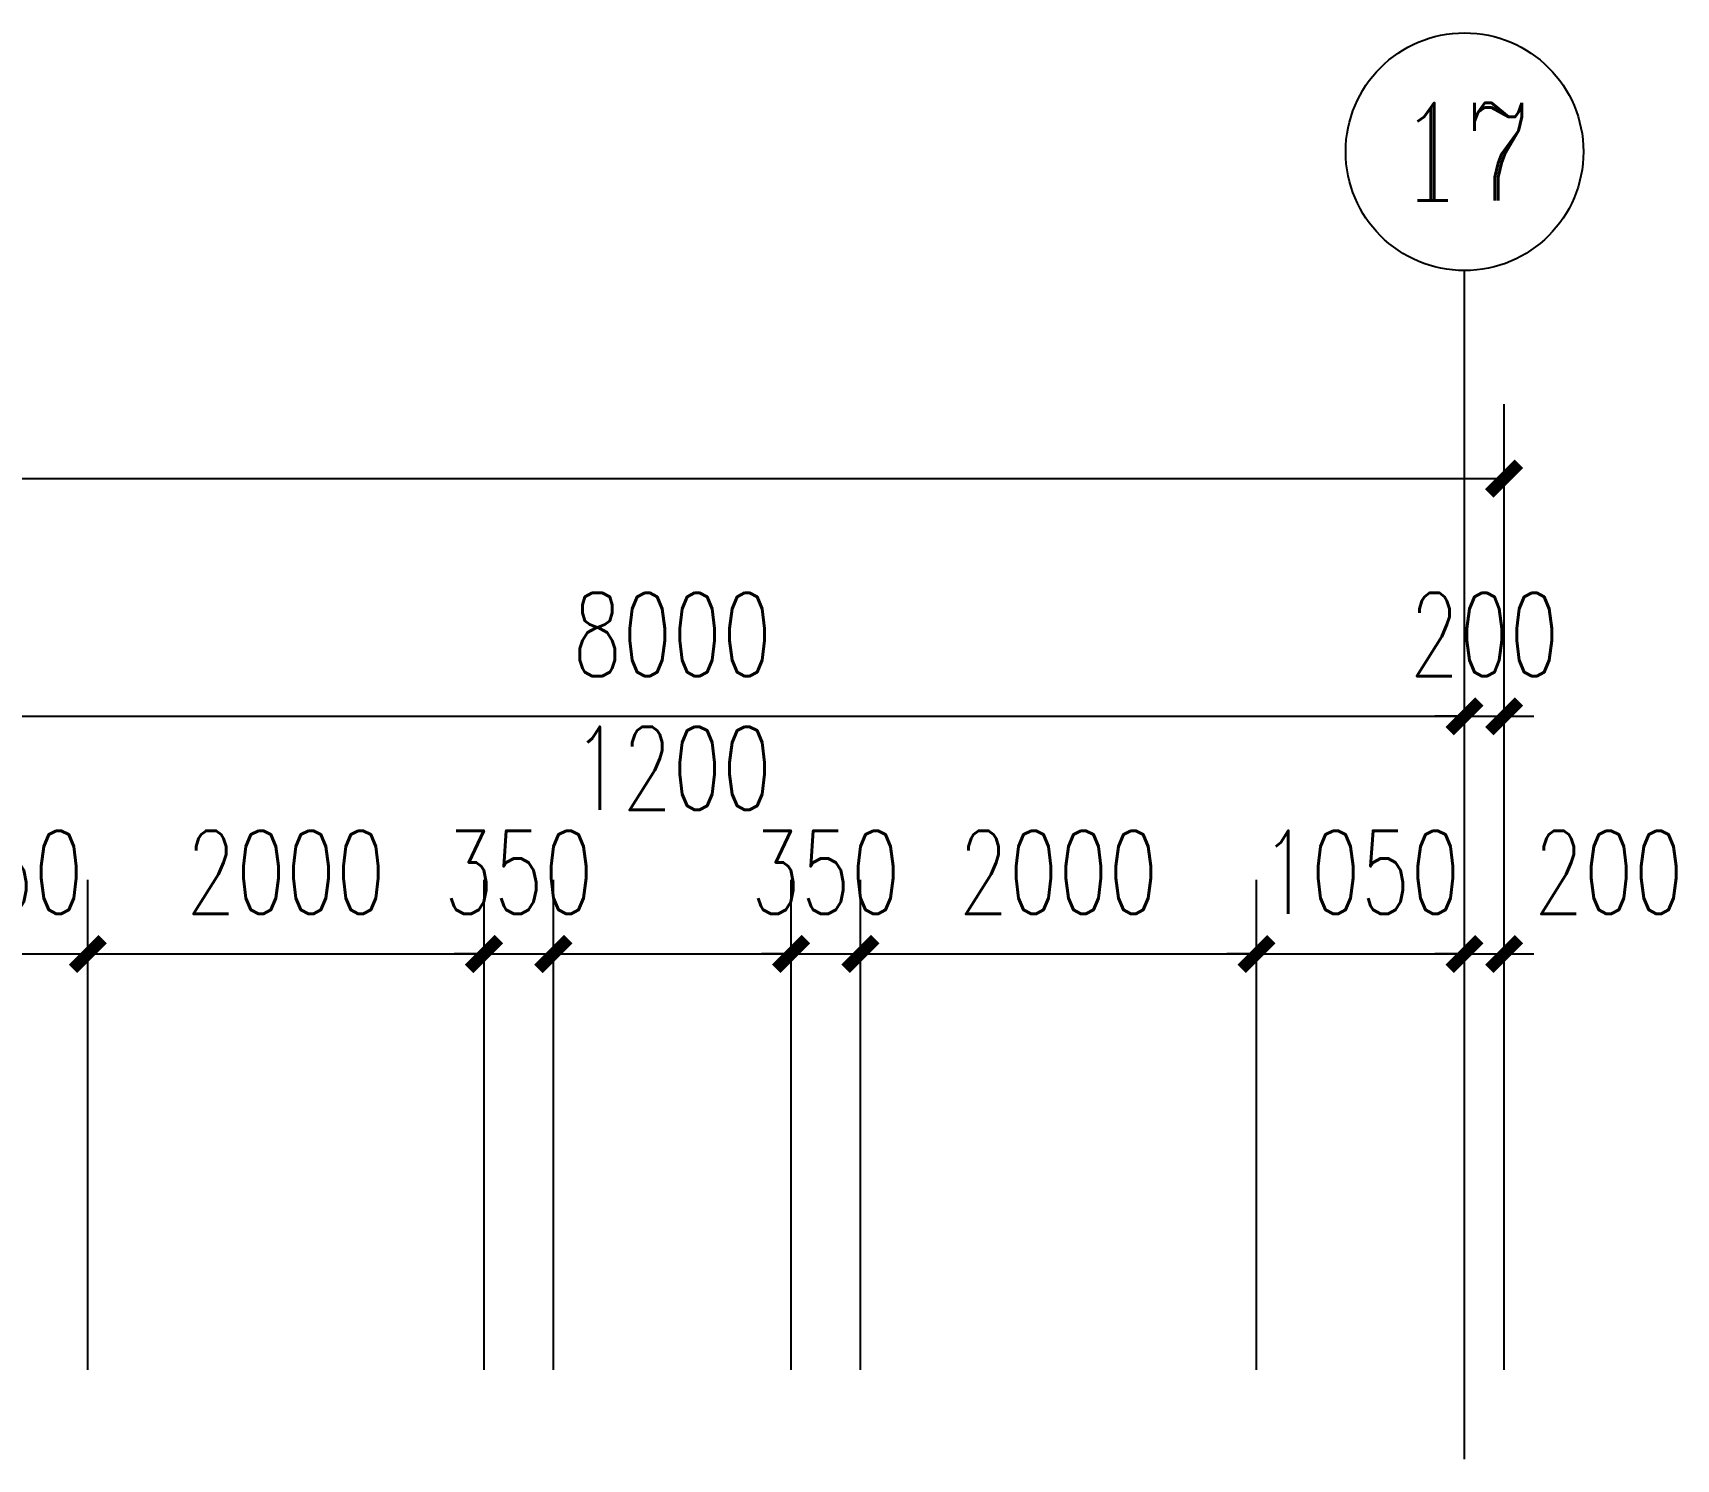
# Model space of a CAD drawing. Extents: x 0 to 2972856, y -1269770 to 0.
# Drawn here: x 2774628 to 2782924, y -1010756 to -1003556 of the extents above; entities that cross this region are included whole.
import ezdxf
from ezdxf.enums import TextEntityAlignment as Align

# ---------------------------------------------------------------- set-up
doc = ezdxf.new("R2010")
doc.units = 0
doc.header["$LTSCALE"] = 1000
doc.header["$PDSIZE"] = 50
doc.layers.add('1-建筑底图', color=8, linetype='Continuous')
doc.layers.add('AXIS_TEXT', color=7, linetype='Continuous')
doc.styles.add('_TCH_AXIS', font='COMPLEX', dxfattribs={"bigfont": 'GBCBIG'})
doc.styles.add('A_DIM_T3', font='SIMPLEX', dxfattribs={"width": 0.7, "bigfont": 'HZ'})
doc.styles.add('COMPLEX', font='COMPLEX')
doc.dimstyles.new('_TCH_ARCH&&150', dxfattribs={"dimtxt": 420, "dimasz": 150, "dimexe": 375, "dimexo": 450, "dimgap": 202.5, "dimtad": 1, "dimdec": 0, "dimzin": 0, "dimdsep": 46, "dimtxsty": 'A_DIM_T3', "dimblk": 'ARCHTICK', "dimcen": 0.09, "dimclrt": 7, "dimazin": 2, "dimtfac": 1, "dimtdec": 0, "dimtix": 1, "dimtmove": 2, "dimatfit": 3, "dimfxl": 150, "dimtolj": 1, "dimtzin": 0, "dimarcsym": 0})

# ---------------------------------------------------------------- blocks, each defined once
blk = doc.blocks.new('_ArchTick')
at = {"color": 0, "linetype": 'ByBlock', "const_width": 0.4}
blk.add_lwpolyline([(-0.5, -0.5), (0.5, 0.5)], dxfattribs=at)
blk = doc.blocks.new('*D221')
at = {"layer": '1-建筑底图', "color": 0, "lineweight": -2, "transparency": 16777216}
for p, q in [((-600, 79650), (-600, 84525)), ((106600, 79650), (106600, 84525)), ((-600, 84150), (106600, 84150))]:
    blk.add_line(p, q, dxfattribs=at)
at = {"layer": 'Defpoints', "color": 0, "transparency": 16777216}
for p in [(106600, 84150), (-600, 79200), (106600, 79200)]:
    blk.add_point(p, dxfattribs=at)
at = {"layer": '1-建筑底图', "color": 0, "lineweight": -2, "transparency": 16777216, "xscale": 150, "yscale": 150, "zscale": 150, "rotation": 180}
blk.add_blockref('_ArchTick', (-600, 84150), dxfattribs=at)
at = {"layer": '1-建筑底图', "color": 0, "lineweight": -2, "transparency": 16777216, "xscale": 150, "yscale": 150, "zscale": 150}
blk.add_blockref('_ArchTick', (106600, 84150), dxfattribs=at)
at = {"layer": '1-建筑底图', "color": 7, "transparency": 16777216, "insert": (53000, 84562.5), "char_height": 420, "attachment_point": 5, "style": 'A_DIM_T3'}
blk.add_mtext('\\A1;107200', dxfattribs=at)
blk = doc.blocks.new('*D238')
at = {"layer": '1-建筑底图', "color": 0, "lineweight": -2, "transparency": 16777216}
for p, q in [((98400, 79650), (98400, 83325)), ((106400, 79650), (106400, 83325)), ((98400, 82950), (106400, 82950))]:
    blk.add_line(p, q, dxfattribs=at)
at = {"layer": 'Defpoints', "color": 0, "transparency": 16777216}
for p in [(106400, 82950), (98400, 79200), (106400, 79200)]:
    blk.add_point(p, dxfattribs=at)
at = {"layer": '1-建筑底图', "color": 0, "lineweight": -2, "transparency": 16777216, "xscale": 150, "yscale": 150, "zscale": 150, "rotation": 180}
blk.add_blockref('_ArchTick', (98400, 82950), dxfattribs=at)
at = {"layer": '1-建筑底图', "color": 0, "lineweight": -2, "transparency": 16777216, "xscale": 150, "yscale": 150, "zscale": 150}
blk.add_blockref('_ArchTick', (106400, 82950), dxfattribs=at)
at = {"layer": '1-建筑底图', "color": 7, "transparency": 16777216, "insert": (102400, 83362.5), "char_height": 420, "attachment_point": 5, "style": 'A_DIM_T3'}
blk.add_mtext('\\A1;8000', dxfattribs=at)
blk = doc.blocks.new('*D239')
at = {"layer": '1-建筑底图', "color": 0, "lineweight": -2, "transparency": 16777216}
for p, q in [((106400, 79650), (106400, 83325)), ((106600, 79650), (106600, 83325)), ((106400, 82950), (106250, 82950)), ((106400, 82950), (106600, 82950)), ((106600, 82950), (106750, 82950))]:
    blk.add_line(p, q, dxfattribs=at)
at = {"layer": 'Defpoints', "color": 0, "transparency": 16777216}
for p in [(106600, 82950), (106400, 79200), (106600, 79200)]:
    blk.add_point(p, dxfattribs=at)
at = {"layer": '1-建筑底图', "color": 0, "lineweight": -2, "transparency": 16777216, "xscale": 150, "yscale": 150, "zscale": 150}
blk.add_blockref('_ArchTick', (106400, 82950), dxfattribs=at)
at = {"layer": '1-建筑底图', "color": 0, "lineweight": -2, "transparency": 16777216, "xscale": 150, "yscale": 150, "zscale": 150, "rotation": 180}
blk.add_blockref('_ArchTick', (106600, 82950), dxfattribs=at)
at = {"layer": '1-建筑底图', "color": 7, "transparency": 16777216, "insert": (106500, 83362.5), "char_height": 420, "attachment_point": 5, "style": 'A_DIM_T3'}
blk.add_mtext('\\A1;200', dxfattribs=at)
blk = doc.blocks.new('*D259')
at = {"layer": '1-建筑底图', "color": 0, "lineweight": -2, "transparency": 16777216}
for p, q in [((106400, 79650), (106400, 82125)), ((106600, 79650), (106600, 82125)), ((106400, 81750), (106250, 81750)), ((106400, 81750), (106600, 81750)), ((106600, 81750), (106750, 81750))]:
    blk.add_line(p, q, dxfattribs=at)
at = {"layer": 'Defpoints', "color": 0, "transparency": 16777216}
for p in [(106600, 81750), (106400, 79200), (106600, 79200)]:
    blk.add_point(p, dxfattribs=at)
at = {"layer": '1-建筑底图', "color": 0, "lineweight": -2, "transparency": 16777216, "xscale": 150, "yscale": 150, "zscale": 150}
blk.add_blockref('_ArchTick', (106400, 81750), dxfattribs=at)
at = {"layer": '1-建筑底图', "color": 0, "lineweight": -2, "transparency": 16777216, "xscale": 150, "yscale": 150, "zscale": 150, "rotation": 180}
blk.add_blockref('_ArchTick', (106600, 81750), dxfattribs=at)
at = {"layer": '1-建筑底图', "color": 7, "transparency": 16777216, "insert": (107128, 82162.5), "char_height": 420, "attachment_point": 5, "style": 'A_DIM_T3'}
blk.add_mtext('\\A1;200', dxfattribs=at)
blk = doc.blocks.new('*D260')
at = {"layer": '1-建筑底图', "color": 0, "lineweight": -2, "transparency": 16777216}
for p, q in [((105350, 79650), (105350, 82125)), ((106400, 79650), (106400, 82125)), ((105350, 81750), (105200, 81750)), ((105350, 81750), (106400, 81750)), ((106400, 81750), (106550, 81750))]:
    blk.add_line(p, q, dxfattribs=at)
at = {"layer": 'Defpoints', "color": 0, "transparency": 16777216}
for p in [(106400, 81750), (105350, 79200), (106400, 79200)]:
    blk.add_point(p, dxfattribs=at)
at = {"layer": '1-建筑底图', "color": 0, "lineweight": -2, "transparency": 16777216, "xscale": 150, "yscale": 150, "zscale": 150}
blk.add_blockref('_ArchTick', (105350, 81750), dxfattribs=at)
at = {"layer": '1-建筑底图', "color": 0, "lineweight": -2, "transparency": 16777216, "xscale": 150, "yscale": 150, "zscale": 150, "rotation": 180}
blk.add_blockref('_ArchTick', (106400, 81750), dxfattribs=at)
at = {"layer": '1-建筑底图', "color": 7, "transparency": 16777216, "insert": (105875, 82162.5), "char_height": 420, "attachment_point": 5, "style": 'A_DIM_T3'}
blk.add_mtext('\\A1;1050', dxfattribs=at)
blk = doc.blocks.new('*D261')
at = {"layer": '1-建筑底图', "color": 0, "lineweight": -2, "transparency": 16777216}
for p, q in [((103350, 79650), (103350, 82125)), ((105350, 79650), (105350, 82125)), ((103350, 81750), (105350, 81750))]:
    blk.add_line(p, q, dxfattribs=at)
at = {"layer": 'Defpoints', "color": 0, "transparency": 16777216}
for p in [(105350, 81750), (103350, 79200), (105350, 79200)]:
    blk.add_point(p, dxfattribs=at)
at = {"layer": '1-建筑底图', "color": 0, "lineweight": -2, "transparency": 16777216, "xscale": 150, "yscale": 150, "zscale": 150, "rotation": 180}
blk.add_blockref('_ArchTick', (103350, 81750), dxfattribs=at)
at = {"layer": '1-建筑底图', "color": 0, "lineweight": -2, "transparency": 16777216, "xscale": 150, "yscale": 150, "zscale": 150}
blk.add_blockref('_ArchTick', (105350, 81750), dxfattribs=at)
at = {"layer": '1-建筑底图', "color": 7, "transparency": 16777216, "insert": (104350, 82162.5), "char_height": 420, "attachment_point": 5, "style": 'A_DIM_T3'}
blk.add_mtext('\\A1;2000', dxfattribs=at)
blk = doc.blocks.new('*D262')
at = {"layer": '1-建筑底图', "color": 0, "lineweight": -2, "transparency": 16777216}
for p, q in [((103000, 79650), (103000, 82125)), ((103350, 79650), (103350, 82125)), ((103000, 81750), (102850, 81750)), ((103000, 81750), (103350, 81750)), ((103350, 81750), (103500, 81750))]:
    blk.add_line(p, q, dxfattribs=at)
at = {"layer": 'Defpoints', "color": 0, "transparency": 16777216}
for p in [(103350, 81750), (103000, 79200), (103350, 79200)]:
    blk.add_point(p, dxfattribs=at)
at = {"layer": '1-建筑底图', "color": 0, "lineweight": -2, "transparency": 16777216, "xscale": 150, "yscale": 150, "zscale": 150}
blk.add_blockref('_ArchTick', (103000, 81750), dxfattribs=at)
at = {"layer": '1-建筑底图', "color": 0, "lineweight": -2, "transparency": 16777216, "xscale": 150, "yscale": 150, "zscale": 150, "rotation": 180}
blk.add_blockref('_ArchTick', (103350, 81750), dxfattribs=at)
at = {"layer": '1-建筑底图', "color": 7, "transparency": 16777216, "insert": (103175, 82162.5), "char_height": 420, "attachment_point": 5, "style": 'A_DIM_T3'}
blk.add_mtext('\\A1;350', dxfattribs=at)
blk = doc.blocks.new('*D263')
at = {"layer": '1-建筑底图', "color": 0, "lineweight": -2, "transparency": 16777216}
for p, q in [((101800, 79650), (101800, 82125)), ((103000, 79650), (103000, 82125)), ((101800, 81750), (103000, 81750))]:
    blk.add_line(p, q, dxfattribs=at)
at = {"layer": 'Defpoints', "color": 0, "transparency": 16777216}
for p in [(103000, 81750), (101800, 79200), (103000, 79200)]:
    blk.add_point(p, dxfattribs=at)
at = {"layer": '1-建筑底图', "color": 0, "lineweight": -2, "transparency": 16777216, "xscale": 150, "yscale": 150, "zscale": 150, "rotation": 180}
blk.add_blockref('_ArchTick', (101800, 81750), dxfattribs=at)
at = {"layer": '1-建筑底图', "color": 0, "lineweight": -2, "transparency": 16777216, "xscale": 150, "yscale": 150, "zscale": 150}
blk.add_blockref('_ArchTick', (103000, 81750), dxfattribs=at)
at = {"layer": '1-建筑底图', "color": 7, "transparency": 16777216, "insert": (102400, 82687.5), "char_height": 420, "attachment_point": 5, "style": 'A_DIM_T3'}
blk.add_mtext('\\A1;1200', dxfattribs=at)
blk = doc.blocks.new('*D264')
at = {"layer": '1-建筑底图', "color": 0, "lineweight": -2, "transparency": 16777216}
for p, q in [((101450, 79650), (101450, 82125)), ((101800, 79650), (101800, 82125)), ((101450, 81750), (101300, 81750)), ((101450, 81750), (101800, 81750)), ((101800, 81750), (101950, 81750))]:
    blk.add_line(p, q, dxfattribs=at)
at = {"layer": 'Defpoints', "color": 0, "transparency": 16777216}
for p in [(101800, 81750), (101450, 79200), (101800, 79200)]:
    blk.add_point(p, dxfattribs=at)
at = {"layer": '1-建筑底图', "color": 0, "lineweight": -2, "transparency": 16777216, "xscale": 150, "yscale": 150, "zscale": 150}
blk.add_blockref('_ArchTick', (101450, 81750), dxfattribs=at)
at = {"layer": '1-建筑底图', "color": 0, "lineweight": -2, "transparency": 16777216, "xscale": 150, "yscale": 150, "zscale": 150, "rotation": 180}
blk.add_blockref('_ArchTick', (101800, 81750), dxfattribs=at)
at = {"layer": '1-建筑底图', "color": 7, "transparency": 16777216, "insert": (101625, 82162.5), "char_height": 420, "attachment_point": 5, "style": 'A_DIM_T3'}
blk.add_mtext('\\A1;350', dxfattribs=at)
blk = doc.blocks.new('*D265')
at = {"layer": '1-建筑底图', "color": 0, "lineweight": -2, "transparency": 16777216}
for p, q in [((99450, 79650), (99450, 82125)), ((101450, 79650), (101450, 82125)), ((99450, 81750), (101450, 81750))]:
    blk.add_line(p, q, dxfattribs=at)
at = {"layer": 'Defpoints', "color": 0, "transparency": 16777216}
for p in [(101450, 81750), (99450, 79200), (101450, 79200)]:
    blk.add_point(p, dxfattribs=at)
at = {"layer": '1-建筑底图', "color": 0, "lineweight": -2, "transparency": 16777216, "xscale": 150, "yscale": 150, "zscale": 150, "rotation": 180}
blk.add_blockref('_ArchTick', (99450, 81750), dxfattribs=at)
at = {"layer": '1-建筑底图', "color": 0, "lineweight": -2, "transparency": 16777216, "xscale": 150, "yscale": 150, "zscale": 150}
blk.add_blockref('_ArchTick', (101450, 81750), dxfattribs=at)
at = {"layer": '1-建筑底图', "color": 7, "transparency": 16777216, "insert": (100450, 82162.5), "char_height": 420, "attachment_point": 5, "style": 'A_DIM_T3'}
blk.add_mtext('\\A1;2000', dxfattribs=at)
blk = doc.blocks.new('*D266')
at = {"layer": '1-建筑底图', "color": 0, "lineweight": -2, "transparency": 16777216}
for p, q in [((98400, 79650), (98400, 82125)), ((99450, 79650), (99450, 82125)), ((98400, 81750), (98250, 81750)), ((98400, 81750), (99450, 81750)), ((99450, 81750), (99600, 81750))]:
    blk.add_line(p, q, dxfattribs=at)
at = {"layer": 'Defpoints', "color": 0, "transparency": 16777216}
for p in [(99450, 81750), (98400, 79200), (99450, 79200)]:
    blk.add_point(p, dxfattribs=at)
at = {"layer": '1-建筑底图', "color": 0, "lineweight": -2, "transparency": 16777216, "xscale": 150, "yscale": 150, "zscale": 150}
blk.add_blockref('_ArchTick', (98400, 81750), dxfattribs=at)
at = {"layer": '1-建筑底图', "color": 0, "lineweight": -2, "transparency": 16777216, "xscale": 150, "yscale": 150, "zscale": 150, "rotation": 180}
blk.add_blockref('_ArchTick', (99450, 81750), dxfattribs=at)
at = {"layer": '1-建筑底图', "color": 7, "transparency": 16777216, "insert": (98925, 82162.5), "char_height": 420, "attachment_point": 5, "style": 'A_DIM_T3'}
blk.add_mtext('\\A1;1050', dxfattribs=at)
blk = doc.blocks.new('*D836')
at = {"layer": '1-建筑底图', "color": 0, "lineweight": -2, "transparency": 16777216}
for p, q in [((-600, 79650), (-600, 84525)), ((106600, 79650), (106600, 84525)), ((-600, 84150), (106600, 84150))]:
    blk.add_line(p, q, dxfattribs=at)
at = {"layer": 'Defpoints', "color": 0, "transparency": 16777216}
for p in [(106600, 84150), (-600, 79200), (106600, 79200)]:
    blk.add_point(p, dxfattribs=at)
at = {"layer": '1-建筑底图', "color": 0, "lineweight": -2, "transparency": 16777216, "xscale": 150, "yscale": 150, "zscale": 150, "rotation": 180}
blk.add_blockref('_ArchTick', (-600, 84150), dxfattribs=at)
at = {"layer": '1-建筑底图', "color": 0, "lineweight": -2, "transparency": 16777216, "xscale": 150, "yscale": 150, "zscale": 150}
blk.add_blockref('_ArchTick', (106600, 84150), dxfattribs=at)
at = {"layer": '1-建筑底图', "color": 7, "transparency": 16777216, "insert": (53000, 84562.5), "char_height": 420, "attachment_point": 5, "style": 'A_DIM_T3'}
blk.add_mtext('\\A1;107200', dxfattribs=at)
blk = doc.blocks.new('*D853')
at = {"layer": '1-建筑底图', "color": 0, "lineweight": -2, "transparency": 16777216}
for p, q in [((98400, 79650), (98400, 83325)), ((106400, 79650), (106400, 83325)), ((98400, 82950), (106400, 82950))]:
    blk.add_line(p, q, dxfattribs=at)
at = {"layer": 'Defpoints', "color": 0, "transparency": 16777216}
for p in [(106400, 82950), (98400, 79200), (106400, 79200)]:
    blk.add_point(p, dxfattribs=at)
at = {"layer": '1-建筑底图', "color": 0, "lineweight": -2, "transparency": 16777216, "xscale": 150, "yscale": 150, "zscale": 150, "rotation": 180}
blk.add_blockref('_ArchTick', (98400, 82950), dxfattribs=at)
at = {"layer": '1-建筑底图', "color": 0, "lineweight": -2, "transparency": 16777216, "xscale": 150, "yscale": 150, "zscale": 150}
blk.add_blockref('_ArchTick', (106400, 82950), dxfattribs=at)
at = {"layer": '1-建筑底图', "color": 7, "transparency": 16777216, "insert": (102400, 83362.5), "char_height": 420, "attachment_point": 5, "style": 'A_DIM_T3'}
blk.add_mtext('\\A1;8000', dxfattribs=at)
blk = doc.blocks.new('*D854')
at = {"layer": '1-建筑底图', "color": 0, "lineweight": -2, "transparency": 16777216}
for p, q in [((106400, 79650), (106400, 83325)), ((106600, 79650), (106600, 83325)), ((106400, 82950), (106250, 82950)), ((106400, 82950), (106600, 82950)), ((106600, 82950), (106750, 82950))]:
    blk.add_line(p, q, dxfattribs=at)
at = {"layer": 'Defpoints', "color": 0, "transparency": 16777216}
for p in [(106600, 82950), (106400, 79200), (106600, 79200)]:
    blk.add_point(p, dxfattribs=at)
at = {"layer": '1-建筑底图', "color": 0, "lineweight": -2, "transparency": 16777216, "xscale": 150, "yscale": 150, "zscale": 150}
blk.add_blockref('_ArchTick', (106400, 82950), dxfattribs=at)
at = {"layer": '1-建筑底图', "color": 0, "lineweight": -2, "transparency": 16777216, "xscale": 150, "yscale": 150, "zscale": 150, "rotation": 180}
blk.add_blockref('_ArchTick', (106600, 82950), dxfattribs=at)
at = {"layer": '1-建筑底图', "color": 7, "transparency": 16777216, "insert": (106500, 83362.5), "char_height": 420, "attachment_point": 5, "style": 'A_DIM_T3'}
blk.add_mtext('\\A1;200', dxfattribs=at)
blk = doc.blocks.new('*D874')
at = {"layer": '1-建筑底图', "color": 0, "lineweight": -2, "transparency": 16777216}
for p, q in [((106400, 79650), (106400, 82125)), ((106600, 79650), (106600, 82125)), ((106400, 81750), (106250, 81750)), ((106400, 81750), (106600, 81750)), ((106600, 81750), (106750, 81750))]:
    blk.add_line(p, q, dxfattribs=at)
at = {"layer": 'Defpoints', "color": 0, "transparency": 16777216}
for p in [(106600, 81750), (106400, 79200), (106600, 79200)]:
    blk.add_point(p, dxfattribs=at)
at = {"layer": '1-建筑底图', "color": 0, "lineweight": -2, "transparency": 16777216, "xscale": 150, "yscale": 150, "zscale": 150}
blk.add_blockref('_ArchTick', (106400, 81750), dxfattribs=at)
at = {"layer": '1-建筑底图', "color": 0, "lineweight": -2, "transparency": 16777216, "xscale": 150, "yscale": 150, "zscale": 150, "rotation": 180}
blk.add_blockref('_ArchTick', (106600, 81750), dxfattribs=at)
at = {"layer": '1-建筑底图', "color": 7, "transparency": 16777216, "insert": (107128, 82162.5), "char_height": 420, "attachment_point": 5, "style": 'A_DIM_T3'}
blk.add_mtext('\\A1;200', dxfattribs=at)
blk = doc.blocks.new('*D875')
at = {"layer": '1-建筑底图', "color": 0, "lineweight": -2, "transparency": 16777216}
for p, q in [((105350, 79650), (105350, 82125)), ((106400, 79650), (106400, 82125)), ((105350, 81750), (105200, 81750)), ((105350, 81750), (106400, 81750)), ((106400, 81750), (106550, 81750))]:
    blk.add_line(p, q, dxfattribs=at)
at = {"layer": 'Defpoints', "color": 0, "transparency": 16777216}
for p in [(106400, 81750), (105350, 79200), (106400, 79200)]:
    blk.add_point(p, dxfattribs=at)
at = {"layer": '1-建筑底图', "color": 0, "lineweight": -2, "transparency": 16777216, "xscale": 150, "yscale": 150, "zscale": 150}
blk.add_blockref('_ArchTick', (105350, 81750), dxfattribs=at)
at = {"layer": '1-建筑底图', "color": 0, "lineweight": -2, "transparency": 16777216, "xscale": 150, "yscale": 150, "zscale": 150, "rotation": 180}
blk.add_blockref('_ArchTick', (106400, 81750), dxfattribs=at)
at = {"layer": '1-建筑底图', "color": 7, "transparency": 16777216, "insert": (105875, 82162.5), "char_height": 420, "attachment_point": 5, "style": 'A_DIM_T3'}
blk.add_mtext('\\A1;1050', dxfattribs=at)
blk = doc.blocks.new('*D876')
at = {"layer": '1-建筑底图', "color": 0, "lineweight": -2, "transparency": 16777216}
for p, q in [((103350, 79650), (103350, 82125)), ((105350, 79650), (105350, 82125)), ((103350, 81750), (105350, 81750))]:
    blk.add_line(p, q, dxfattribs=at)
at = {"layer": 'Defpoints', "color": 0, "transparency": 16777216}
for p in [(105350, 81750), (103350, 79200), (105350, 79200)]:
    blk.add_point(p, dxfattribs=at)
at = {"layer": '1-建筑底图', "color": 0, "lineweight": -2, "transparency": 16777216, "xscale": 150, "yscale": 150, "zscale": 150, "rotation": 180}
blk.add_blockref('_ArchTick', (103350, 81750), dxfattribs=at)
at = {"layer": '1-建筑底图', "color": 0, "lineweight": -2, "transparency": 16777216, "xscale": 150, "yscale": 150, "zscale": 150}
blk.add_blockref('_ArchTick', (105350, 81750), dxfattribs=at)
at = {"layer": '1-建筑底图', "color": 7, "transparency": 16777216, "insert": (104350, 82162.5), "char_height": 420, "attachment_point": 5, "style": 'A_DIM_T3'}
blk.add_mtext('\\A1;2000', dxfattribs=at)
blk = doc.blocks.new('*D877')
at = {"layer": '1-建筑底图', "color": 0, "lineweight": -2, "transparency": 16777216}
for p, q in [((103000, 79650), (103000, 82125)), ((103350, 79650), (103350, 82125)), ((103000, 81750), (102850, 81750)), ((103000, 81750), (103350, 81750)), ((103350, 81750), (103500, 81750))]:
    blk.add_line(p, q, dxfattribs=at)
at = {"layer": 'Defpoints', "color": 0, "transparency": 16777216}
for p in [(103350, 81750), (103000, 79200), (103350, 79200)]:
    blk.add_point(p, dxfattribs=at)
at = {"layer": '1-建筑底图', "color": 0, "lineweight": -2, "transparency": 16777216, "xscale": 150, "yscale": 150, "zscale": 150}
blk.add_blockref('_ArchTick', (103000, 81750), dxfattribs=at)
at = {"layer": '1-建筑底图', "color": 0, "lineweight": -2, "transparency": 16777216, "xscale": 150, "yscale": 150, "zscale": 150, "rotation": 180}
blk.add_blockref('_ArchTick', (103350, 81750), dxfattribs=at)
at = {"layer": '1-建筑底图', "color": 7, "transparency": 16777216, "insert": (103175, 82162.5), "char_height": 420, "attachment_point": 5, "style": 'A_DIM_T3'}
blk.add_mtext('\\A1;350', dxfattribs=at)
blk = doc.blocks.new('*D878')
at = {"layer": '1-建筑底图', "color": 0, "lineweight": -2, "transparency": 16777216}
for p, q in [((101800, 79650), (101800, 82125)), ((103000, 79650), (103000, 82125)), ((101800, 81750), (103000, 81750))]:
    blk.add_line(p, q, dxfattribs=at)
at = {"layer": 'Defpoints', "color": 0, "transparency": 16777216}
for p in [(103000, 81750), (101800, 79200), (103000, 79200)]:
    blk.add_point(p, dxfattribs=at)
at = {"layer": '1-建筑底图', "color": 0, "lineweight": -2, "transparency": 16777216, "xscale": 150, "yscale": 150, "zscale": 150, "rotation": 180}
blk.add_blockref('_ArchTick', (101800, 81750), dxfattribs=at)
at = {"layer": '1-建筑底图', "color": 0, "lineweight": -2, "transparency": 16777216, "xscale": 150, "yscale": 150, "zscale": 150}
blk.add_blockref('_ArchTick', (103000, 81750), dxfattribs=at)
at = {"layer": '1-建筑底图', "color": 7, "transparency": 16777216, "insert": (102400, 82687.5), "char_height": 420, "attachment_point": 5, "style": 'A_DIM_T3'}
blk.add_mtext('\\A1;1200', dxfattribs=at)
blk = doc.blocks.new('*D879')
at = {"layer": '1-建筑底图', "color": 0, "lineweight": -2, "transparency": 16777216}
for p, q in [((101450, 79650), (101450, 82125)), ((101800, 79650), (101800, 82125)), ((101450, 81750), (101300, 81750)), ((101450, 81750), (101800, 81750)), ((101800, 81750), (101950, 81750))]:
    blk.add_line(p, q, dxfattribs=at)
at = {"layer": 'Defpoints', "color": 0, "transparency": 16777216}
for p in [(101800, 81750), (101450, 79200), (101800, 79200)]:
    blk.add_point(p, dxfattribs=at)
at = {"layer": '1-建筑底图', "color": 0, "lineweight": -2, "transparency": 16777216, "xscale": 150, "yscale": 150, "zscale": 150}
blk.add_blockref('_ArchTick', (101450, 81750), dxfattribs=at)
at = {"layer": '1-建筑底图', "color": 0, "lineweight": -2, "transparency": 16777216, "xscale": 150, "yscale": 150, "zscale": 150, "rotation": 180}
blk.add_blockref('_ArchTick', (101800, 81750), dxfattribs=at)
at = {"layer": '1-建筑底图', "color": 7, "transparency": 16777216, "insert": (101625, 82162.5), "char_height": 420, "attachment_point": 5, "style": 'A_DIM_T3'}
blk.add_mtext('\\A1;350', dxfattribs=at)
blk = doc.blocks.new('*D880')
at = {"layer": '1-建筑底图', "color": 0, "lineweight": -2, "transparency": 16777216}
for p, q in [((99450, 79650), (99450, 82125)), ((101450, 79650), (101450, 82125)), ((99450, 81750), (101450, 81750))]:
    blk.add_line(p, q, dxfattribs=at)
at = {"layer": 'Defpoints', "color": 0, "transparency": 16777216}
for p in [(101450, 81750), (99450, 79200), (101450, 79200)]:
    blk.add_point(p, dxfattribs=at)
at = {"layer": '1-建筑底图', "color": 0, "lineweight": -2, "transparency": 16777216, "xscale": 150, "yscale": 150, "zscale": 150, "rotation": 180}
blk.add_blockref('_ArchTick', (99450, 81750), dxfattribs=at)
at = {"layer": '1-建筑底图', "color": 0, "lineweight": -2, "transparency": 16777216, "xscale": 150, "yscale": 150, "zscale": 150}
blk.add_blockref('_ArchTick', (101450, 81750), dxfattribs=at)
at = {"layer": '1-建筑底图', "color": 7, "transparency": 16777216, "insert": (100450, 82162.5), "char_height": 420, "attachment_point": 5, "style": 'A_DIM_T3'}
blk.add_mtext('\\A1;2000', dxfattribs=at)
blk = doc.blocks.new('*D881')
at = {"layer": '1-建筑底图', "color": 0, "lineweight": -2, "transparency": 16777216}
for p, q in [((98400, 79650), (98400, 82125)), ((99450, 79650), (99450, 82125)), ((98400, 81750), (98250, 81750)), ((98400, 81750), (99450, 81750)), ((99450, 81750), (99600, 81750))]:
    blk.add_line(p, q, dxfattribs=at)
at = {"layer": 'Defpoints', "color": 0, "transparency": 16777216}
for p in [(99450, 81750), (98400, 79200), (99450, 79200)]:
    blk.add_point(p, dxfattribs=at)
at = {"layer": '1-建筑底图', "color": 0, "lineweight": -2, "transparency": 16777216, "xscale": 150, "yscale": 150, "zscale": 150}
blk.add_blockref('_ArchTick', (98400, 81750), dxfattribs=at)
at = {"layer": '1-建筑底图', "color": 0, "lineweight": -2, "transparency": 16777216, "xscale": 150, "yscale": 150, "zscale": 150, "rotation": 180}
blk.add_blockref('_ArchTick', (99450, 81750), dxfattribs=at)
at = {"layer": '1-建筑底图', "color": 7, "transparency": 16777216, "insert": (98925, 82162.5), "char_height": 420, "attachment_point": 5, "style": 'A_DIM_T3'}
blk.add_mtext('\\A1;1050', dxfattribs=at)
blk = doc.blocks.new('_AXISO')
blk.add_circle((0, 0), 0.5)
at = {"layer": 'AXIS_TEXT', "style": 'COMPLEX', "width": 1.041667}
blk.add_attdef('A', text='', height=0.56, dxfattribs=at).set_placement((-0.25, -0.28), (0.25, -0.28), align=Align.FIT)
blk = doc.blocks.new('*D439')
at = {"layer": '1-建筑底图', "color": 0, "lineweight": -2, "transparency": 16777216}
for p, q in [((-600, 79650), (-600, 84525)), ((106600, 79650), (106600, 84525)), ((-600, 84150), (106600, 84150))]:
    blk.add_line(p, q, dxfattribs=at)
at = {"layer": 'Defpoints', "color": 0, "transparency": 16777216}
for p in [(106600, 84150), (-600, 79200), (106600, 79200)]:
    blk.add_point(p, dxfattribs=at)
at = {"layer": '1-建筑底图', "color": 0, "lineweight": -2, "transparency": 16777216, "xscale": 150, "yscale": 150, "zscale": 150, "rotation": 180}
blk.add_blockref('_ArchTick', (-600, 84150), dxfattribs=at)
at = {"layer": '1-建筑底图', "color": 0, "lineweight": -2, "transparency": 16777216, "xscale": 150, "yscale": 150, "zscale": 150}
blk.add_blockref('_ArchTick', (106600, 84150), dxfattribs=at)
at = {"layer": '1-建筑底图', "color": 7, "transparency": 16777216, "insert": (53000, 84562.5), "char_height": 420, "attachment_point": 5, "style": 'A_DIM_T3'}
blk.add_mtext('\\A1;107200', dxfattribs=at)
blk = doc.blocks.new('*D456')
at = {"layer": '1-建筑底图', "color": 0, "lineweight": -2, "transparency": 16777216}
for p, q in [((98400, 79650), (98400, 83325)), ((106400, 79650), (106400, 83325)), ((98400, 82950), (106400, 82950))]:
    blk.add_line(p, q, dxfattribs=at)
at = {"layer": 'Defpoints', "color": 0, "transparency": 16777216}
for p in [(106400, 82950), (98400, 79200), (106400, 79200)]:
    blk.add_point(p, dxfattribs=at)
at = {"layer": '1-建筑底图', "color": 0, "lineweight": -2, "transparency": 16777216, "xscale": 150, "yscale": 150, "zscale": 150, "rotation": 180}
blk.add_blockref('_ArchTick', (98400, 82950), dxfattribs=at)
at = {"layer": '1-建筑底图', "color": 0, "lineweight": -2, "transparency": 16777216, "xscale": 150, "yscale": 150, "zscale": 150}
blk.add_blockref('_ArchTick', (106400, 82950), dxfattribs=at)
at = {"layer": '1-建筑底图', "color": 7, "transparency": 16777216, "insert": (102400, 83362.5), "char_height": 420, "attachment_point": 5, "style": 'A_DIM_T3'}
blk.add_mtext('\\A1;8000', dxfattribs=at)
blk = doc.blocks.new('*D457')
at = {"layer": '1-建筑底图', "color": 0, "lineweight": -2, "transparency": 16777216}
for p, q in [((106400, 79650), (106400, 83325)), ((106600, 79650), (106600, 83325)), ((106400, 82950), (106250, 82950)), ((106400, 82950), (106600, 82950)), ((106600, 82950), (106750, 82950))]:
    blk.add_line(p, q, dxfattribs=at)
at = {"layer": 'Defpoints', "color": 0, "transparency": 16777216}
for p in [(106600, 82950), (106400, 79200), (106600, 79200)]:
    blk.add_point(p, dxfattribs=at)
at = {"layer": '1-建筑底图', "color": 0, "lineweight": -2, "transparency": 16777216, "xscale": 150, "yscale": 150, "zscale": 150}
blk.add_blockref('_ArchTick', (106400, 82950), dxfattribs=at)
at = {"layer": '1-建筑底图', "color": 0, "lineweight": -2, "transparency": 16777216, "xscale": 150, "yscale": 150, "zscale": 150, "rotation": 180}
blk.add_blockref('_ArchTick', (106600, 82950), dxfattribs=at)
at = {"layer": '1-建筑底图', "color": 7, "transparency": 16777216, "insert": (106500, 83362.5), "char_height": 420, "attachment_point": 5, "style": 'A_DIM_T3'}
blk.add_mtext('\\A1;200', dxfattribs=at)
blk = doc.blocks.new('*D477')
at = {"layer": '1-建筑底图', "color": 0, "lineweight": -2, "transparency": 16777216}
for p, q in [((106400, 79650), (106400, 82125)), ((106600, 79650), (106600, 82125)), ((106400, 81750), (106250, 81750)), ((106400, 81750), (106600, 81750)), ((106600, 81750), (106750, 81750))]:
    blk.add_line(p, q, dxfattribs=at)
at = {"layer": 'Defpoints', "color": 0, "transparency": 16777216}
for p in [(106600, 81750), (106400, 79200), (106600, 79200)]:
    blk.add_point(p, dxfattribs=at)
at = {"layer": '1-建筑底图', "color": 0, "lineweight": -2, "transparency": 16777216, "xscale": 150, "yscale": 150, "zscale": 150}
blk.add_blockref('_ArchTick', (106400, 81750), dxfattribs=at)
at = {"layer": '1-建筑底图', "color": 0, "lineweight": -2, "transparency": 16777216, "xscale": 150, "yscale": 150, "zscale": 150, "rotation": 180}
blk.add_blockref('_ArchTick', (106600, 81750), dxfattribs=at)
at = {"layer": '1-建筑底图', "color": 7, "transparency": 16777216, "insert": (107128, 82162.5), "char_height": 420, "attachment_point": 5, "style": 'A_DIM_T3'}
blk.add_mtext('\\A1;200', dxfattribs=at)
blk = doc.blocks.new('*D478')
at = {"layer": '1-建筑底图', "color": 0, "lineweight": -2, "transparency": 16777216}
for p, q in [((105350, 79650), (105350, 82125)), ((106400, 79650), (106400, 82125)), ((105350, 81750), (105200, 81750)), ((105350, 81750), (106400, 81750)), ((106400, 81750), (106550, 81750))]:
    blk.add_line(p, q, dxfattribs=at)
at = {"layer": 'Defpoints', "color": 0, "transparency": 16777216}
for p in [(106400, 81750), (105350, 79200), (106400, 79200)]:
    blk.add_point(p, dxfattribs=at)
at = {"layer": '1-建筑底图', "color": 0, "lineweight": -2, "transparency": 16777216, "xscale": 150, "yscale": 150, "zscale": 150}
blk.add_blockref('_ArchTick', (105350, 81750), dxfattribs=at)
at = {"layer": '1-建筑底图', "color": 0, "lineweight": -2, "transparency": 16777216, "xscale": 150, "yscale": 150, "zscale": 150, "rotation": 180}
blk.add_blockref('_ArchTick', (106400, 81750), dxfattribs=at)
at = {"layer": '1-建筑底图', "color": 7, "transparency": 16777216, "insert": (105875, 82162.5), "char_height": 420, "attachment_point": 5, "style": 'A_DIM_T3'}
blk.add_mtext('\\A1;1050', dxfattribs=at)
blk = doc.blocks.new('*D479')
at = {"layer": '1-建筑底图', "color": 0, "lineweight": -2, "transparency": 16777216}
for p, q in [((103350, 79650), (103350, 82125)), ((105350, 79650), (105350, 82125)), ((103350, 81750), (105350, 81750))]:
    blk.add_line(p, q, dxfattribs=at)
at = {"layer": 'Defpoints', "color": 0, "transparency": 16777216}
for p in [(105350, 81750), (103350, 79200), (105350, 79200)]:
    blk.add_point(p, dxfattribs=at)
at = {"layer": '1-建筑底图', "color": 0, "lineweight": -2, "transparency": 16777216, "xscale": 150, "yscale": 150, "zscale": 150, "rotation": 180}
blk.add_blockref('_ArchTick', (103350, 81750), dxfattribs=at)
at = {"layer": '1-建筑底图', "color": 0, "lineweight": -2, "transparency": 16777216, "xscale": 150, "yscale": 150, "zscale": 150}
blk.add_blockref('_ArchTick', (105350, 81750), dxfattribs=at)
at = {"layer": '1-建筑底图', "color": 7, "transparency": 16777216, "insert": (104350, 82162.5), "char_height": 420, "attachment_point": 5, "style": 'A_DIM_T3'}
blk.add_mtext('\\A1;2000', dxfattribs=at)
blk = doc.blocks.new('*D480')
at = {"layer": '1-建筑底图', "color": 0, "lineweight": -2, "transparency": 16777216}
for p, q in [((103000, 79650), (103000, 82125)), ((103350, 79650), (103350, 82125)), ((103000, 81750), (102850, 81750)), ((103000, 81750), (103350, 81750)), ((103350, 81750), (103500, 81750))]:
    blk.add_line(p, q, dxfattribs=at)
at = {"layer": 'Defpoints', "color": 0, "transparency": 16777216}
for p in [(103350, 81750), (103000, 79200), (103350, 79200)]:
    blk.add_point(p, dxfattribs=at)
at = {"layer": '1-建筑底图', "color": 0, "lineweight": -2, "transparency": 16777216, "xscale": 150, "yscale": 150, "zscale": 150}
blk.add_blockref('_ArchTick', (103000, 81750), dxfattribs=at)
at = {"layer": '1-建筑底图', "color": 0, "lineweight": -2, "transparency": 16777216, "xscale": 150, "yscale": 150, "zscale": 150, "rotation": 180}
blk.add_blockref('_ArchTick', (103350, 81750), dxfattribs=at)
at = {"layer": '1-建筑底图', "color": 7, "transparency": 16777216, "insert": (103175, 82162.5), "char_height": 420, "attachment_point": 5, "style": 'A_DIM_T3'}
blk.add_mtext('\\A1;350', dxfattribs=at)
blk = doc.blocks.new('*D481')
at = {"layer": '1-建筑底图', "color": 0, "lineweight": -2, "transparency": 16777216}
for p, q in [((101800, 79650), (101800, 82125)), ((103000, 79650), (103000, 82125)), ((101800, 81750), (103000, 81750))]:
    blk.add_line(p, q, dxfattribs=at)
at = {"layer": 'Defpoints', "color": 0, "transparency": 16777216}
for p in [(103000, 81750), (101800, 79200), (103000, 79200)]:
    blk.add_point(p, dxfattribs=at)
at = {"layer": '1-建筑底图', "color": 0, "lineweight": -2, "transparency": 16777216, "xscale": 150, "yscale": 150, "zscale": 150, "rotation": 180}
blk.add_blockref('_ArchTick', (101800, 81750), dxfattribs=at)
at = {"layer": '1-建筑底图', "color": 0, "lineweight": -2, "transparency": 16777216, "xscale": 150, "yscale": 150, "zscale": 150}
blk.add_blockref('_ArchTick', (103000, 81750), dxfattribs=at)
at = {"layer": '1-建筑底图', "color": 7, "transparency": 16777216, "insert": (102400, 82687.5), "char_height": 420, "attachment_point": 5, "style": 'A_DIM_T3'}
blk.add_mtext('\\A1;1200', dxfattribs=at)
blk = doc.blocks.new('*D482')
at = {"layer": '1-建筑底图', "color": 0, "lineweight": -2, "transparency": 16777216}
for p, q in [((101450, 79650), (101450, 82125)), ((101800, 79650), (101800, 82125)), ((101450, 81750), (101300, 81750)), ((101450, 81750), (101800, 81750)), ((101800, 81750), (101950, 81750))]:
    blk.add_line(p, q, dxfattribs=at)
at = {"layer": 'Defpoints', "color": 0, "transparency": 16777216}
for p in [(101800, 81750), (101450, 79200), (101800, 79200)]:
    blk.add_point(p, dxfattribs=at)
at = {"layer": '1-建筑底图', "color": 0, "lineweight": -2, "transparency": 16777216, "xscale": 150, "yscale": 150, "zscale": 150}
blk.add_blockref('_ArchTick', (101450, 81750), dxfattribs=at)
at = {"layer": '1-建筑底图', "color": 0, "lineweight": -2, "transparency": 16777216, "xscale": 150, "yscale": 150, "zscale": 150, "rotation": 180}
blk.add_blockref('_ArchTick', (101800, 81750), dxfattribs=at)
at = {"layer": '1-建筑底图', "color": 7, "transparency": 16777216, "insert": (101625, 82162.5), "char_height": 420, "attachment_point": 5, "style": 'A_DIM_T3'}
blk.add_mtext('\\A1;350', dxfattribs=at)
blk = doc.blocks.new('*D483')
at = {"layer": '1-建筑底图', "color": 0, "lineweight": -2, "transparency": 16777216}
for p, q in [((99450, 79650), (99450, 82125)), ((101450, 79650), (101450, 82125)), ((99450, 81750), (101450, 81750))]:
    blk.add_line(p, q, dxfattribs=at)
at = {"layer": 'Defpoints', "color": 0, "transparency": 16777216}
for p in [(101450, 81750), (99450, 79200), (101450, 79200)]:
    blk.add_point(p, dxfattribs=at)
at = {"layer": '1-建筑底图', "color": 0, "lineweight": -2, "transparency": 16777216, "xscale": 150, "yscale": 150, "zscale": 150, "rotation": 180}
blk.add_blockref('_ArchTick', (99450, 81750), dxfattribs=at)
at = {"layer": '1-建筑底图', "color": 0, "lineweight": -2, "transparency": 16777216, "xscale": 150, "yscale": 150, "zscale": 150}
blk.add_blockref('_ArchTick', (101450, 81750), dxfattribs=at)
at = {"layer": '1-建筑底图', "color": 7, "transparency": 16777216, "insert": (100450, 82162.5), "char_height": 420, "attachment_point": 5, "style": 'A_DIM_T3'}
blk.add_mtext('\\A1;2000', dxfattribs=at)
blk = doc.blocks.new('*D484')
at = {"layer": '1-建筑底图', "color": 0, "lineweight": -2, "transparency": 16777216}
for p, q in [((98400, 79650), (98400, 82125)), ((99450, 79650), (99450, 82125)), ((98400, 81750), (98250, 81750)), ((98400, 81750), (99450, 81750)), ((99450, 81750), (99600, 81750))]:
    blk.add_line(p, q, dxfattribs=at)
at = {"layer": 'Defpoints', "color": 0, "transparency": 16777216}
for p in [(99450, 81750), (98400, 79200), (99450, 79200)]:
    blk.add_point(p, dxfattribs=at)
at = {"layer": '1-建筑底图', "color": 0, "lineweight": -2, "transparency": 16777216, "xscale": 150, "yscale": 150, "zscale": 150}
blk.add_blockref('_ArchTick', (98400, 81750), dxfattribs=at)
at = {"layer": '1-建筑底图', "color": 0, "lineweight": -2, "transparency": 16777216, "xscale": 150, "yscale": 150, "zscale": 150, "rotation": 180}
blk.add_blockref('_ArchTick', (99450, 81750), dxfattribs=at)
at = {"layer": '1-建筑底图', "color": 7, "transparency": 16777216, "insert": (98925, 82162.5), "char_height": 420, "attachment_point": 5, "style": 'A_DIM_T3'}
blk.add_mtext('\\A1;1050', dxfattribs=at)
blk = doc.blocks.new('1-二层建筑底图')
at = {"layer": '1-建筑底图'}
blk.add_line((106400, 79200), (106400, 85200), dxfattribs=at)
ref = blk.add_blockref('_AXISO', (106400, 85800), dxfattribs=dict(at, xscale=1200, yscale=1200, zscale=1200))
ref.add_attrib('A', '17', dxfattribs={"layer": 'AXIS_TEXT', "height": 492.67, "style": '_TCH_AXIS'}).set_placement((106059.8, 85553.7), (106740.2, 85553.7), align=Align.FIT)
for p1, p2, distance, picture, middle in [((-600, 79200), (106600, 79200), 4950, '*D221', (53000, 84562.5)), ((-600, 79200), (106600, 79200), 4950, '*D836', (53000, 84562.5)), ((-600, 79200), (106600, 79200), 4950, '*D439', (53000, 84562.5)), ((98400, 79200), (106400, 79200), 3750, '*D238', (102400, 83362.5)), ((98400, 79200), (106400, 79200), 3750, '*D853', (102400, 83362.5)), ((98400, 79200), (106400, 79200), 3750, '*D456', (102400, 83362.5)), ((106400, 79200), (106600, 79200), 3750, '*D239', (106500, 83362.5)), ((106400, 79200), (106600, 79200), 3750, '*D854', (106500, 83362.5)), ((106400, 79200), (106600, 79200), 3750, '*D457', (106500, 83362.5)), ((98400, 79200), (99450, 79200), 2550, '*D266', (98925, 82162.5)), ((98400, 79200), (99450, 79200), 2550, '*D881', (98925, 82162.5)), ((98400, 79200), (99450, 79200), 2550, '*D484', (98925, 82162.5)), ((99450, 79200), (101450, 79200), 2550, '*D265', (100450, 82162.5)), ((99450, 79200), (101450, 79200), 2550, '*D880', (100450, 82162.5)), ((99450, 79200), (101450, 79200), 2550, '*D483', (100450, 82162.5)), ((101450, 79200), (101800, 79200), 2550, '*D264', (101625, 82162.5)), ((101450, 79200), (101800, 79200), 2550, '*D879', (101625, 82162.5)), ((101450, 79200), (101800, 79200), 2550, '*D482', (101625, 82162.5)), ((103000, 79200), (103350, 79200), 2550, '*D262', (103175, 82162.5)), ((103000, 79200), (103350, 79200), 2550, '*D877', (103175, 82162.5)), ((103000, 79200), (103350, 79200), 2550, '*D480', (103175, 82162.5)), ((103350, 79200), (105350, 79200), 2550, '*D261', (104350, 82162.5)), ((103350, 79200), (105350, 79200), 2550, '*D876', (104350, 82162.5)), ((103350, 79200), (105350, 79200), 2550, '*D479', (104350, 82162.5)), ((105350, 79200), (106400, 79200), 2550, '*D260', (105875, 82162.5)), ((105350, 79200), (106400, 79200), 2550, '*D875', (105875, 82162.5)), ((105350, 79200), (106400, 79200), 2550, '*D478', (105875, 82162.5))]:
    dim = blk.add_aligned_dim(p1=p1, p2=p2, distance=distance, dimstyle='_TCH_ARCH&&150', dxfattribs=at)
    dim.commit()
    dim.dimension.update_dxf_attribs({"geometry": picture, "text_midpoint": middle})
for base, p1, p2, picture, middle in [((103000, 81750), (101800, 79200), (103000, 79200), '*D263', (102400, 82687.5)), ((103000, 81750), (101800, 79200), (103000, 79200), '*D878', (102400, 82687.5)), ((103000, 81750), (101800, 79200), (103000, 79200), '*D481', (102400, 82687.5)), ((106600, 81750), (106400, 79200), (106600, 79200), '*D259', (107128, 82162.5)), ((106600, 81750), (106400, 79200), (106600, 79200), '*D874', (107128, 82162.5)), ((106600, 81750), (106400, 79200), (106600, 79200), '*D477', (107128, 82162.5))]:
    dim = blk.add_linear_dim(base=base, p1=p1, p2=p2, angle=360, dimstyle='_TCH_ARCH&&150', dxfattribs=at)
    dim.commit()
    dim.dimension.update_dxf_attribs({"geometry": picture, "text_midpoint": middle, "dimtype": 161})

msp = doc.modelspace()

# ---------------------------------------------------------------- block references
at = {"layer": '1-建筑底图', "linetype": 'ByBlock'}
msp.add_blockref('1-二层建筑底图', (2675455.9, -1089955.7), dxfattribs=at)
msp.add_blockref('1-二层建筑底图', (2675455.9, -1089955.7), dxfattribs=at)

doc.saveas('drawing.dxf')
